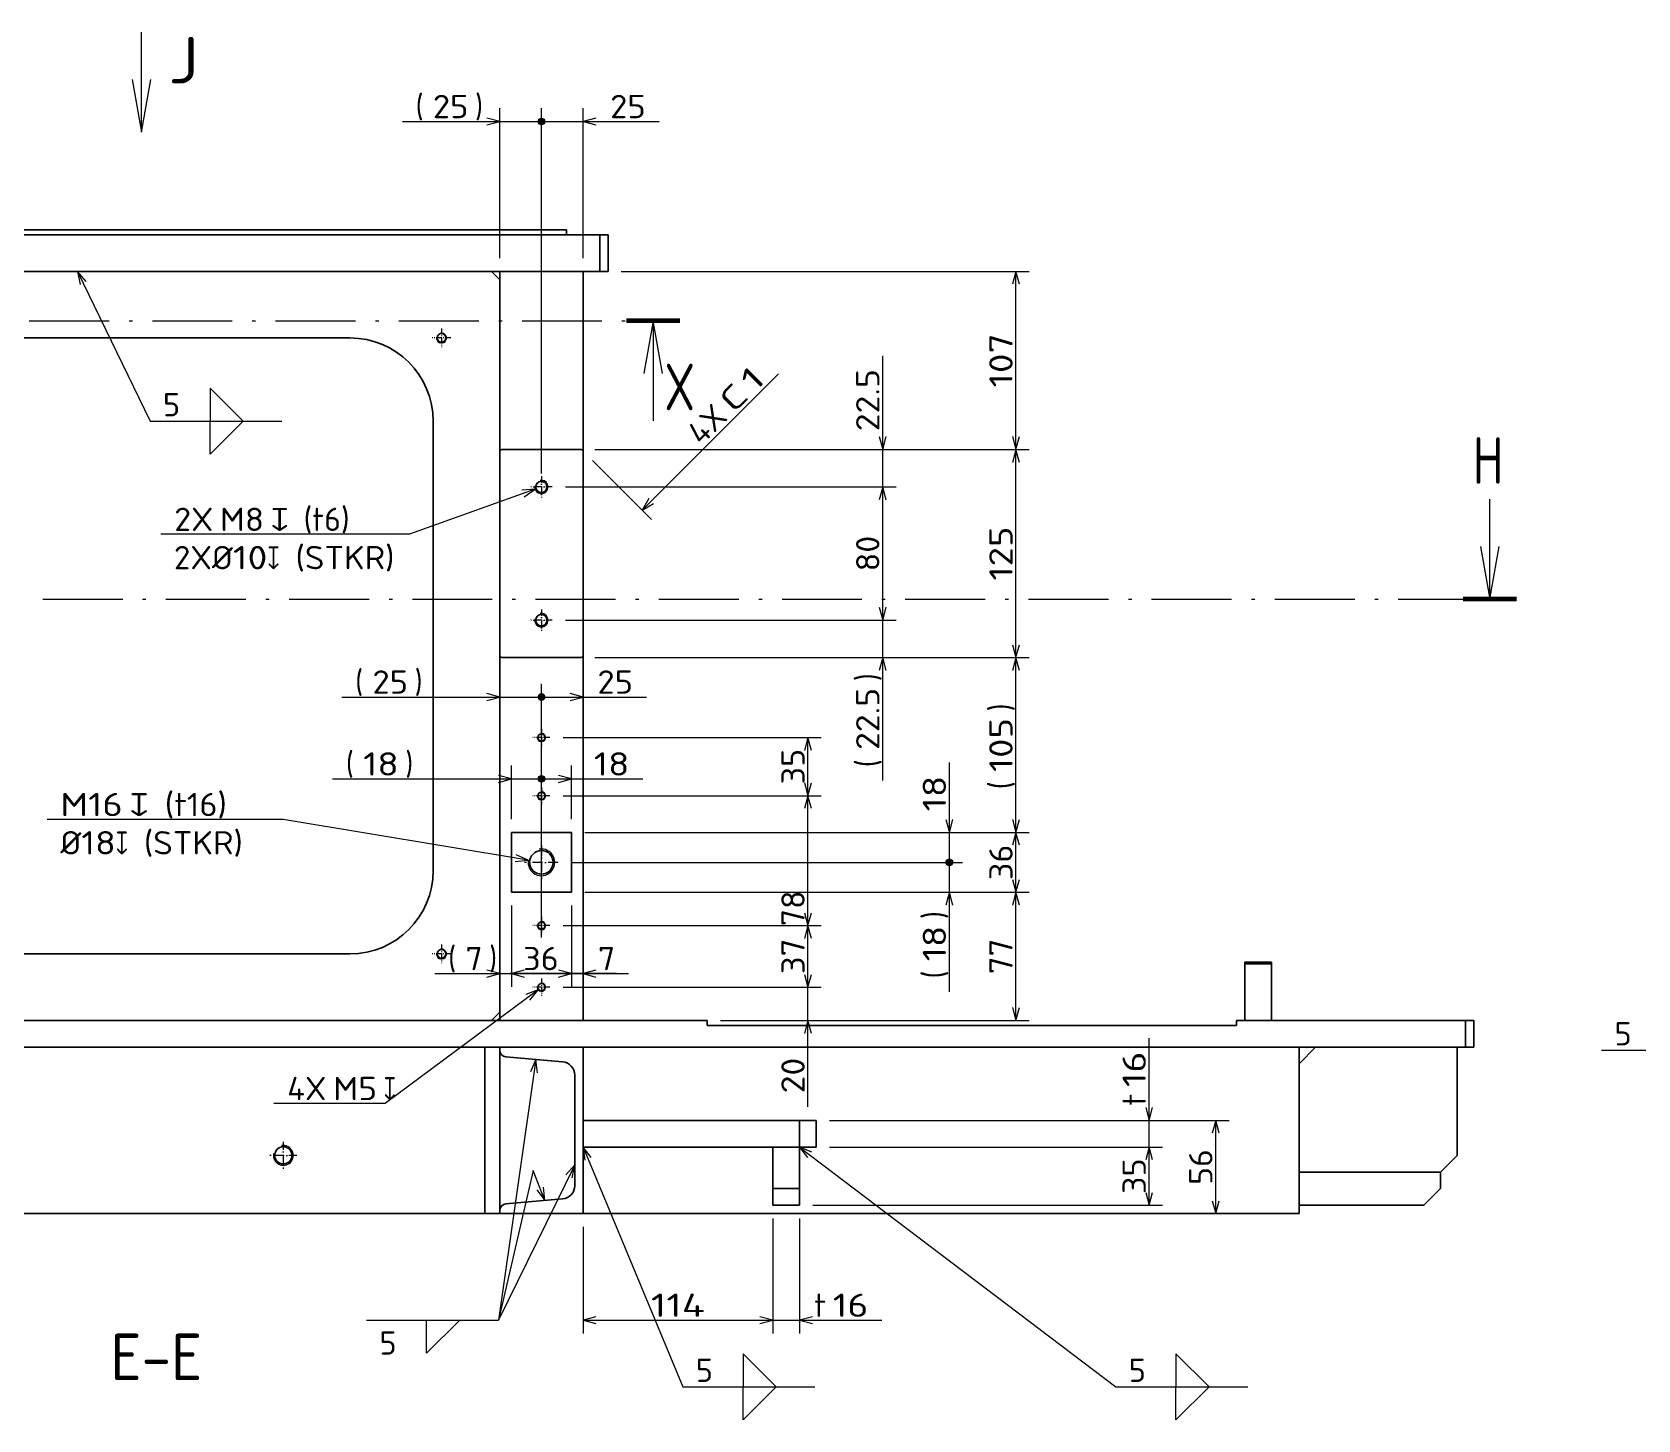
# Model space of a CAD drawing. Extents: x 0 to 1248, y -10 to 833.
# Drawn here: x 272.9 to 514, y 316.6 to 525 of the extents above; entities that cross this region are included whole.
import ezdxf
from ezdxf.enums import TextEntityAlignment as Align

# ---------------------------------------------------------------- set-up
doc = ezdxf.new("R2010")
doc.units = 0
doc.linetypes.add('DASHDOT', pattern=[18.5, 12, -3, 0.5, -3])
doc.layers.get('0').update_dxf_attribs({"lineweight": 13})
doc.styles.add('GDT', font='gdt.shx')
doc.styles.get("Standard").update_dxf_attribs({"font": 'isocp.shx'})
doc.dimstyles.get("Standard").update_dxf_attribs({"dimtxt": 2.5, "dimasz": 2.5, "dimexe": 1.25, "dimexo": 0.625, "dimtad": 1, "dimcen": 2.5, "dimadec": 0, "dimazin": 0, "dimtfac": 1, "dimtmove": 0, "dimatfit": 0, "dimfxl": 1, "dimarcsym": 0})

# ---------------------------------------------------------------- blocks, each defined once
blk = doc.blocks.new('*D187')
at = {"color": 214, "lineweight": 13}
for p, q in [((310.584335, 406.777956), (275.134238, 406.777956)), ((347.383171, 400.667555), (310.584335, 406.777956))]:
    blk.add_line(p, q, dxfattribs=at)
blk.add_lwpolyline([(345.39262, 400.47336), (347.383171, 400.667555), (345.562206, 401.49465)], dxfattribs=at)
for s, width, p, p2 in [('M16', 0.921946, (277.134238, 407.277956), (286.50736, 407.277956)), ('↧ (t16)', 0.763051, (287.50736, 407.277956), (302.132504, 407.277956))]:
    blk.add_text(s, height=3.5, dxfattribs=dict(at, width=width)).set_placement(p, p2, align=Align.FIT)
blk = doc.blocks.new('*D189')
at = {"color": 214, "lineweight": 13}
for p, q in [((348.415066, 456.376787), (329.559929, 449.601679)), ((329.559929, 449.601679), (292.224179, 449.601679))]:
    blk.add_line(p, q, dxfattribs=at)
blk.add_lwpolyline([(346.77206, 455.236376), (348.415066, 456.376787), (346.421978, 456.210665)], dxfattribs=at)
for s, width, p, p2 in [('2X', 0.953546, (294.224179, 450.101679), (300.104382, 450.101679)), ('M8', 0.967101, (301.104381, 450.101679), (307.712906, 450.101679)), ('↧ (t6)', 0.749087, (308.712906, 450.101679), (320.573456, 450.101679))]:
    blk.add_text(s, height=3.5, dxfattribs=dict(at, width=width)).set_placement(p, p2, align=Align.FIT)
blk = doc.blocks.new('*D192')
at = {"color": 214, "lineweight": 13}
for p, q in [((348.854702, 381.216891), (325.891495, 364.133545)), ((325.891495, 364.133545), (309.193552, 364.133545))]:
    blk.add_line(p, q, dxfattribs=at)
blk.add_lwpolyline([(347.613697, 379.648482), (348.854702, 381.216891), (346.995754, 380.479109)], dxfattribs=at)
for s, width, p, p2 in [('4X', 0.953546, (311.193552, 364.633545), (317.073755, 364.633545)), ('M5', 0.967101, (318.073755, 364.633545), (324.682281, 364.633545))]:
    blk.add_text(s, height=3.5, dxfattribs=dict(at, width=width)).set_placement(p, p2, align=Align.FIT)
at = {"color": 214, "lineweight": 13, "style": 'GDT', "width": 0.526012}
blk.add_text('x', height=3.5, dxfattribs=at).set_placement((325.682281, 364.633545), (327.523323, 364.633545), align=Align.FIT)
blk = doc.blocks.new('*D194')
at = {"color": 7, "lineweight": 13}
for p, q in [((392.606155, 357.589945), (442.606155, 357.589945)), ((440.606155, 348.839945), (440.606155, 357.589945)), ((390.106155, 348.839945), (442.606155, 348.839945))]:
    blk.add_line(p, q, dxfattribs=at)
for points in [[(441.123795, 355.658094), (440.606155, 357.589945), (440.088516, 355.658094)], [(440.088516, 350.771796), (440.606155, 348.839945), (441.123795, 350.771796)]]:
    blk.add_lwpolyline(points, dxfattribs=at)
at = {"color": 7, "lineweight": 13, "width": 0.868247}
blk.add_text('35', height=3.5, rotation=90, dxfattribs=at).set_placement((440.106155, 350.53785), (440.106155, 355.89204), align=Align.FIT)
blk = doc.blocks.new('*D195')
at = {"color": 7, "lineweight": 13}
for p, q in [((440.606155, 352.589945), (440.606155, 373.944136)), ((392.606155, 361.589945), (442.606155, 361.589945)), ((392.606155, 357.589945), (442.606155, 357.589945))]:
    blk.add_line(p, q, dxfattribs=at)
for points in [[(440.088516, 363.521797), (440.606155, 361.589945), (441.123795, 363.521797)], [(441.123795, 355.658094), (440.606155, 357.589945), (440.088516, 355.658094)]]:
    blk.add_lwpolyline(points, dxfattribs=at)
for s, width, p, p2 in [('16', 0.868247, (440.106155, 366.589945), (440.106155, 371.944136)), ('t', 1.092485, (440.106155, 363.769137), (440.106155, 365.589945))]:
    blk.add_text(s, height=3.5, rotation=90, dxfattribs=dict(at, width=width)).set_placement(p, p2, align=Align.FIT)
blk = doc.blocks.new('*D196')
at = {"color": 7, "lineweight": 13}
for p, q in [((392.606155, 361.589945), (452.606155, 361.589945)), ((450.606155, 347.589945), (450.606155, 361.589945))]:
    blk.add_line(p, q, dxfattribs=at)
for points in [[(451.123795, 359.658093), (450.606155, 361.589945), (450.088516, 359.658093)], [(450.088516, 349.521797), (450.606155, 347.589945), (451.123795, 349.521797)]]:
    blk.add_lwpolyline(points, dxfattribs=at)
at = {"color": 7, "lineweight": 13, "width": 0.868247}
blk.add_text('56', height=3.5, rotation=90, dxfattribs=at).set_placement((450.106155, 351.91285), (450.106155, 357.26704), align=Align.FIT)
blk = doc.blocks.new('*D197')
at = {"color": 7, "lineweight": 13}
for p, q in [((355.606155, 345.589945), (355.606155, 329.589945)), ((384.106155, 346.839945), (384.106155, 329.589945)), ((355.606155, 331.589945), (384.106155, 331.589945))]:
    blk.add_line(p, q, dxfattribs=at)
for points in [[(357.53801, 332.107583), (355.606155, 331.589945), (357.53801, 331.072307)], [(382.174301, 331.072307), (384.106155, 331.589945), (382.174301, 332.107583)]]:
    blk.add_lwpolyline(points, dxfattribs=at)
at = {"color": 7, "lineweight": 13, "width": 0.839875}
blk.add_text('114', height=3.5, dxfattribs=at).set_placement((365.796761, 332.089945), (373.91555, 332.089945), align=Align.FIT)
blk = doc.blocks.new('*D198')
at = {"color": 7, "lineweight": 13}
for p, q in [((384.106155, 346.839945), (384.106155, 329.589945)), ((388.106155, 346.839945), (388.106155, 329.589945)), ((379.106155, 331.589945), (400.460342, 331.589945))]:
    blk.add_line(p, q, dxfattribs=at)
for points in [[(382.174301, 331.072307), (384.106155, 331.589945), (382.174301, 332.107583)], [(390.03801, 332.107583), (388.106155, 331.589945), (390.03801, 331.072307)]]:
    blk.add_lwpolyline(points, dxfattribs=at)
for s, width, p, p2 in [('t', 1.09249, (390.285339, 332.089945), (392.106155, 332.089945)), ('16', 0.868247, (393.106155, 332.089945), (398.460342, 332.089945))]:
    blk.add_text(s, height=3.5, dxfattribs=dict(at, width=width)).set_placement(p, p2, align=Align.FIT)
blk = doc.blocks.new('*D204')
at = {"color": 7, "lineweight": 13}
for p, q in [((355.856155, 395.839945), (422.606155, 395.839945)), ((420.606155, 376.589945), (420.606155, 395.839945)), ((376.231155, 376.589945), (422.606155, 376.589945))]:
    blk.add_line(p, q, dxfattribs=at)
for points in [[(421.123795, 393.908095), (420.606155, 395.839945), (420.088516, 393.908095)], [(420.088516, 378.521796), (420.606155, 376.589945), (421.123795, 378.521796)]]:
    blk.add_lwpolyline(points, dxfattribs=at)
at = {"color": 7, "lineweight": 13, "width": 0.868247}
blk.add_text('77', height=3.5, rotation=90, dxfattribs=at).set_placement((420.106155, 383.537852), (420.106155, 388.892039), align=Align.FIT)
blk = doc.blocks.new('*D205')
at = {"color": 7, "lineweight": 13}
for p, q in [((355.856155, 404.839945), (422.606155, 404.839945)), ((420.606155, 395.839945), (420.606155, 404.839945)), ((355.856155, 395.839945), (422.606155, 395.839945))]:
    blk.add_line(p, q, dxfattribs=at)
for points in [[(421.123795, 402.908095), (420.606155, 404.839945), (420.088516, 402.908095)], [(420.088516, 397.771796), (420.606155, 395.839945), (421.123795, 397.771796)]]:
    blk.add_lwpolyline(points, dxfattribs=at)
at = {"color": 7, "lineweight": 13, "width": 0.868247}
blk.add_text('36', height=3.5, rotation=90, dxfattribs=at).set_placement((420.106155, 397.662852), (420.106155, 403.017039), align=Align.FIT)
blk = doc.blocks.new('*D206')
at = {"color": 7, "lineweight": 13}
for p, q in [((357.356155, 431.089945), (422.606155, 431.089945)), ((420.606155, 404.839945), (420.606155, 431.089945)), ((355.856155, 404.839945), (422.606155, 404.839945))]:
    blk.add_line(p, q, dxfattribs=at)
for points in [[(421.123795, 429.158091), (420.606155, 431.089945), (420.088516, 429.158091)], [(420.088516, 406.771799), (420.606155, 404.839945), (421.123795, 406.771799)]]:
    blk.add_lwpolyline(points, dxfattribs=at)
for s, p in [(')', (420.106155, 423.02434)), ('(', (420.106155, 411.327517))]:
    blk.add_text(s, height=3.5, rotation=90.000003, dxfattribs=at).set_placement(p)
at = {"color": 7, "lineweight": 13, "width": 0.854609}
blk.add_text('105', height=3.5, rotation=90, dxfattribs=at).set_placement((420.106155, 413.90555), (420.106155, 422.02434), align=Align.FIT)
blk = doc.blocks.new('*D207')
at = {"color": 7, "lineweight": 13}
for p, q in [((357.356155, 462.339945), (422.606155, 462.339945)), ((420.606155, 431.089945), (420.606155, 462.339945)), ((357.356155, 431.089945), (422.606155, 431.089945))]:
    blk.add_line(p, q, dxfattribs=at)
for points in [[(421.123795, 460.408091), (420.606155, 462.339945), (420.088516, 460.408091)], [(420.088516, 433.021799), (420.606155, 431.089945), (421.123795, 433.021799)]]:
    blk.add_lwpolyline(points, dxfattribs=at)
at = {"color": 7, "lineweight": 13, "width": 0.854609}
blk.add_text('125', height=3.5, rotation=90, dxfattribs=at).set_placement((420.106155, 442.65555), (420.106155, 450.77434), align=Align.FIT)
blk = doc.blocks.new('*D208')
at = {"color": 7, "lineweight": 13}
for p, q in [((361.356155, 489.089945), (422.606155, 489.089945)), ((420.606155, 462.339945), (420.606155, 489.089945)), ((357.356155, 462.339945), (422.606155, 462.339945))]:
    blk.add_line(p, q, dxfattribs=at)
for points in [[(421.123795, 487.158091), (420.606155, 489.089945), (420.088516, 487.158091)], [(420.088516, 464.271799), (420.606155, 462.339945), (421.123795, 464.271799)]]:
    blk.add_lwpolyline(points, dxfattribs=at)
at = {"color": 7, "lineweight": 13, "width": 0.854608}
blk.add_text('107', height=3.5, rotation=90, dxfattribs=at).set_placement((420.106155, 471.655558), (420.106155, 479.774332), align=Align.FIT)
blk = doc.blocks.new('*D217')
at = {"color": 7, "lineweight": 13}
for p, q in [((344.856155, 393.839945), (344.856155, 381.640867)), ((333.366741, 383.640867), (349.856155, 383.640867))]:
    blk.add_line(p, q, dxfattribs=at)
for points in [[(341.174305, 383.123232), (343.106155, 383.640867), (341.174305, 384.158507)], [(346.788006, 384.158507), (344.856155, 383.640867), (346.788006, 383.123232)]]:
    blk.add_lwpolyline(points, dxfattribs=at)
for s, p in [('(', (335.366741, 384.140867)), (')', (341.534374, 384.140867))]:
    blk.add_text(s, height=3.5, dxfattribs=at).set_placement(p)
at = {"color": 7, "lineweight": 13, "width": 0.913974}
blk.add_text('7', height=3.5, dxfattribs=at).set_placement((337.944778, 384.140867), (340.53437, 384.140867), align=Align.FIT)
blk = doc.blocks.new('*D218')
at = {"color": 7, "lineweight": 13}
for p, q in [((344.856155, 393.839945), (344.856155, 381.640867)), ((353.856155, 393.839945), (353.856155, 381.640867)), ((360.606155, 383.640867), (344.61467, 383.640867)), ((344.856155, 383.640867), (360.606155, 383.640867))]:
    blk.add_line(p, q, dxfattribs=at)
for points in [[(346.788006, 384.158507), (344.856155, 383.640867), (346.788006, 383.123232)], [(351.924305, 383.123232), (353.856155, 383.640867), (351.924305, 384.158507)]]:
    blk.add_lwpolyline(points, dxfattribs=at)
at = {"color": 7, "lineweight": 13, "width": 0.868248}
blk.add_text('36', height=3.5, dxfattribs=at).set_placement((346.61467, 384.140867), (351.968864, 384.140867), align=Align.FIT)
blk = doc.blocks.new('*D219')
at = {"color": 7, "lineweight": 13}
for p, q in [((353.856155, 393.839945), (353.856155, 381.640867)), ((348.856155, 383.640867), (362.437538, 383.640867))]:
    blk.add_line(p, q, dxfattribs=at)
for points in [[(351.924305, 383.123232), (353.856155, 383.640867), (351.924305, 384.158507)], [(357.53801, 384.158507), (355.606155, 383.640867), (357.53801, 383.123232)]]:
    blk.add_lwpolyline(points, dxfattribs=at)
at = {"color": 7, "lineweight": 13, "width": 0.913976}
blk.add_text('7', height=3.5, dxfattribs=at).set_placement((357.847946, 384.140867), (360.437546, 384.140867), align=Align.FIT)
blk = doc.blocks.new('*D222')
at = {"color": 7, "lineweight": 13}
for p, q in [((344.856155, 406.839945), (344.856155, 414.871126)), ((349.356155, 404.864947), (349.356155, 414.871126)), ((318.006065, 412.871126), (348.856155, 412.871126))]:
    blk.add_line(p, q, dxfattribs=at)
blk.add_lwpolyline([(342.924305, 412.353487), (344.856155, 412.871126), (342.924305, 413.388766)], dxfattribs=at)
at = {"color": 7, "lineweight": 13, "const_width": 0.5}
for points in [[(349.606155, 412.871126, 1), (349.106155, 412.871126)], [(349.106155, 412.871126, 1), (349.606155, 412.871126)]]:
    blk.add_lwpolyline(points, format="xyb", dxfattribs=at)
at = {"color": 7, "lineweight": 13}
blk.add_circle((349.356155, 412.871126), 0.5, dxfattribs=at)
for s, p in [('(', (320.006067, 413.371126)), (')', (328.938293, 413.371126))]:
    blk.add_text(s, height=3.5, dxfattribs=at).set_placement(p)
at = {"color": 7, "lineweight": 13, "width": 0.868247}
blk.add_text('18', height=3.5, dxfattribs=at).set_placement((322.584101, 413.371126), (327.938293, 413.371126), align=Align.FIT)
blk = doc.blocks.new('*D223')
at = {"color": 7, "lineweight": 13}
for p, q in [((349.356155, 404.864947), (349.356155, 414.871126)), ((353.856155, 406.839945), (353.856155, 414.871126)), ((349.856155, 412.871126), (364.579247, 412.871126))]:
    blk.add_line(p, q, dxfattribs=at)
at = {"color": 7, "lineweight": 13, "const_width": 0.5}
for points in [[(349.606155, 412.871126, 1), (349.106155, 412.871126)], [(349.106155, 412.871126, 1), (349.606155, 412.871126)]]:
    blk.add_lwpolyline(points, format="xyb", dxfattribs=at)
at = {"color": 7, "lineweight": 13}
blk.add_lwpolyline([(351.924305, 412.353487), (353.856155, 412.871126), (351.924305, 413.388766)], dxfattribs=at)
blk.add_circle((349.356155, 412.871126), 0.5, dxfattribs=at)
at = {"color": 7, "lineweight": 13, "width": 0.868247}
blk.add_text('18', height=3.5, dxfattribs=at).set_placement((357.225052, 413.371126), (362.579239, 413.371126), align=Align.FIT)
blk = doc.blocks.new('*D226')
at = {"color": 7, "lineweight": 13}
for p, q in [((410.606155, 400.839945), (410.606155, 415.3519)), ((355.856155, 404.839945), (412.606155, 404.839945)), ((353.881157, 400.339945), (412.606155, 400.339945)), ((410.606155, 395.339945), (410.606155, 399.839945))]:
    blk.add_line(p, q, dxfattribs=at)
blk.add_lwpolyline([(410.088516, 406.771799), (410.606155, 404.839945), (411.123795, 406.771799)], dxfattribs=at)
at = {"color": 7, "lineweight": 13, "const_width": 0.5}
for points in [[(410.856155, 400.339945, 1), (410.356155, 400.339945)], [(410.356155, 400.339945, 1), (410.856155, 400.339945)]]:
    blk.add_lwpolyline(points, format="xyb", dxfattribs=at)
at = {"color": 7, "lineweight": 13}
blk.add_circle((410.606155, 400.339945), 0.5, dxfattribs=at)
at = {"color": 7, "lineweight": 13, "width": 0.868247}
blk.add_text('18', height=3.5, rotation=90, dxfattribs=at).set_placement((410.106155, 407.997706), (410.106155, 413.351893), align=Align.FIT)
blk = doc.blocks.new('*D227')
at = {"color": 7, "lineweight": 13}
for p, q in [((410.606155, 400.839945), (410.606155, 405.339945)), ((353.881157, 400.339945), (412.606155, 400.339945)), ((410.606155, 380.907721), (410.606155, 399.839945)), ((355.856155, 395.839945), (412.606155, 395.839945))]:
    blk.add_line(p, q, dxfattribs=at)
at = {"color": 7, "lineweight": 13, "const_width": 0.5}
for points in [[(410.856155, 400.339945, 1), (410.356155, 400.339945)], [(410.356155, 400.339945, 1), (410.856155, 400.339945)]]:
    blk.add_lwpolyline(points, format="xyb", dxfattribs=at)
at = {"color": 7, "lineweight": 13}
blk.add_lwpolyline([(411.123795, 393.908095), (410.606155, 395.839945), (410.088516, 393.908095)], dxfattribs=at)
blk.add_circle((410.606155, 400.339945), 0.5, dxfattribs=at)
for s, p in [(')', (410.106155, 391.839945)), ('(', (410.106155, 382.907721))]:
    blk.add_text(s, height=3.5, rotation=90.000003, dxfattribs=at).set_placement(p)
at = {"color": 7, "lineweight": 13, "width": 0.868247}
blk.add_text('18', height=3.5, rotation=90, dxfattribs=at).set_placement((410.106155, 385.485758), (410.106155, 390.839945), align=Align.FIT)
blk = doc.blocks.new('*D231')
at = {"color": 7, "lineweight": 13}
for p, q in [((400.606155, 451.714945), (400.606155, 476.42161)), ((357.356155, 462.339945), (402.606155, 462.339945)), ((352.956154, 456.714945), (402.606155, 456.714945))]:
    blk.add_line(p, q, dxfattribs=at)
for points in [[(400.088516, 464.271799), (400.606155, 462.339945), (401.123795, 464.271799)], [(401.123795, 454.783091), (400.606155, 456.714945), (400.088516, 454.783091)]]:
    blk.add_lwpolyline(points, dxfattribs=at)
at = {"color": 7, "lineweight": 13, "width": 0.836938}
blk.add_text('22.5', height=3.5, rotation=90, dxfattribs=at).set_placement((400.106155, 465.075793), (400.106155, 474.421595), align=Align.FIT)
blk = doc.blocks.new('*D232')
at = {"color": 7, "lineweight": 13}
for p, q in [((352.956154, 456.714945), (402.606155, 456.714945)), ((400.606155, 436.714945), (400.606155, 456.714945)), ((352.956154, 436.714945), (402.606155, 436.714945))]:
    blk.add_line(p, q, dxfattribs=at)
for points in [[(401.123795, 454.783091), (400.606155, 456.714945), (400.088516, 454.783091)], [(400.088516, 438.646799), (400.606155, 436.714945), (401.123795, 438.646799)]]:
    blk.add_lwpolyline(points, dxfattribs=at)
at = {"color": 7, "lineweight": 13, "width": 0.868247}
blk.add_text('80', height=3.5, rotation=90, dxfattribs=at).set_placement((400.106155, 444.037852), (400.106155, 449.392039), align=Align.FIT)
blk = doc.blocks.new('*D233')
at = {"color": 7, "lineweight": 13}
for p, q in [((400.606155, 412.633723), (400.606155, 441.714945)), ((352.956154, 436.714945), (402.606155, 436.714945)), ((357.356155, 431.089945), (402.606155, 431.089945))]:
    blk.add_line(p, q, dxfattribs=at)
for points in [[(400.088516, 438.646799), (400.606155, 436.714945), (401.123795, 438.646799)], [(401.123795, 429.158091), (400.606155, 431.089945), (400.088516, 429.158091)]]:
    blk.add_lwpolyline(points, dxfattribs=at)
for s, p in [(')', (400.106155, 427.557566)), ('(', (400.106155, 414.633723))]:
    blk.add_text(s, height=3.5, rotation=90.000003, dxfattribs=at).set_placement(p)
at = {"color": 7, "lineweight": 13, "width": 0.836938}
blk.add_text('22.5', height=3.5, rotation=90, dxfattribs=at).set_placement((400.106155, 417.211756), (400.106155, 426.557566), align=Align.FIT)
blk = doc.blocks.new('*D236')
at = {"color": 7, "lineweight": 13}
for p, q in [((343.106155, 491.089945), (343.106155, 513.589945)), ((349.356155, 458.714945), (349.356155, 513.589945)), ((328.477089, 511.589945), (348.856155, 511.589945))]:
    blk.add_line(p, q, dxfattribs=at)
blk.add_lwpolyline([(341.174305, 511.072306), (343.106155, 511.589945), (341.174305, 512.107584)], dxfattribs=at)
at = {"color": 7, "lineweight": 13, "const_width": 0.5}
for points in [[(349.606155, 511.589945, 1), (349.106155, 511.589945)], [(349.106155, 511.589945, 1), (349.606155, 511.589945)]]:
    blk.add_lwpolyline(points, format="xyb", dxfattribs=at)
at = {"color": 7, "lineweight": 13}
blk.add_circle((349.356155, 511.589945), 0.5, dxfattribs=at)
for s, p in [(')', (339.409317, 512.089945)), ('(', (330.477089, 512.089945))]:
    blk.add_text(s, height=3.5, dxfattribs=at).set_placement(p)
at = {"color": 7, "lineweight": 13, "width": 0.868248}
blk.add_text('25', height=3.5, dxfattribs=at).set_placement((333.055122, 512.089945), (338.409317, 512.089945), align=Align.FIT)
blk = doc.blocks.new('*D237')
at = {"color": 7, "lineweight": 13}
for p, q in [((349.356155, 458.714945), (349.356155, 513.589945)), ((355.606155, 491.089945), (355.606155, 513.589945)), ((349.856155, 511.589945), (367.021957, 511.589945))]:
    blk.add_line(p, q, dxfattribs=at)
at = {"color": 7, "lineweight": 13, "const_width": 0.5}
for points in [[(349.606155, 511.589945, 1), (349.106155, 511.589945)], [(349.106155, 511.589945, 1), (349.606155, 511.589945)]]:
    blk.add_lwpolyline(points, format="xyb", dxfattribs=at)
at = {"color": 7, "lineweight": 13}
blk.add_lwpolyline([(357.53801, 512.107584), (355.606155, 511.589945), (357.53801, 511.072306)], dxfattribs=at)
blk.add_circle((349.356155, 511.589945), 0.5, dxfattribs=at)
at = {"color": 7, "lineweight": 13, "width": 0.868247}
blk.add_text('25', height=3.5, dxfattribs=at).set_placement((359.66777, 512.089945), (365.021957, 512.089945), align=Align.FIT)
blk = doc.blocks.new('*D238')
at = {"color": 7, "lineweight": 13}
for p, q in [((389.382019, 363.651795), (389.382019, 386.589945)), ((352.643654, 381.589945), (391.382019, 381.589945)), ((376.231155, 376.589945), (391.382019, 376.589945))]:
    blk.add_line(p, q, dxfattribs=at)
for points in [[(388.86438, 383.521796), (389.382019, 381.589945), (389.899658, 383.521796)], [(389.899658, 374.658095), (389.382019, 376.589945), (388.86438, 374.658095)]]:
    blk.add_lwpolyline(points, dxfattribs=at)
at = {"color": 7, "lineweight": 13, "width": 0.868247}
blk.add_text('20', height=3.5, rotation=90, dxfattribs=at).set_placement((388.882019, 365.651795), (388.882019, 371.005985), align=Align.FIT)
blk = doc.blocks.new('*D239')
at = {"color": 7, "lineweight": 13}
for p, q in [((352.643654, 390.839945), (391.382019, 390.839945)), ((389.382019, 381.589945), (389.382019, 390.839945)), ((352.643654, 381.589945), (391.382019, 381.589945))]:
    blk.add_line(p, q, dxfattribs=at)
for points in [[(389.899658, 388.908095), (389.382019, 390.839945), (388.86438, 388.908095)], [(388.86438, 383.521796), (389.382019, 381.589945), (389.899658, 383.521796)]]:
    blk.add_lwpolyline(points, dxfattribs=at)
at = {"color": 7, "lineweight": 13, "width": 0.868247}
blk.add_text('37', height=3.5, rotation=90, dxfattribs=at).set_placement((388.882019, 383.537852), (388.882019, 388.892039), align=Align.FIT)
blk = doc.blocks.new('*D240')
at = {"color": 7, "lineweight": 13}
for p, q in [((352.643654, 410.339945), (391.382019, 410.339945)), ((389.382019, 388.764315), (389.382019, 410.339945)), ((352.643654, 390.839945), (391.382019, 390.839945))]:
    blk.add_line(p, q, dxfattribs=at)
for points in [[(389.899658, 408.408091), (389.382019, 410.339945), (388.86438, 408.408091)], [(388.86438, 392.771796), (389.382019, 390.839945), (389.899658, 392.771796)]]:
    blk.add_lwpolyline(points, dxfattribs=at)
at = {"color": 7, "lineweight": 13, "width": 0.868247}
blk.add_text('78', height=3.5, rotation=90, dxfattribs=at).set_placement((388.882019, 390.764315), (388.882019, 396.118502), align=Align.FIT)
blk = doc.blocks.new('*D241')
at = {"color": 7, "lineweight": 13}
for p, q in [((352.643654, 419.089945), (391.382019, 419.089945)), ((389.382019, 410.339945), (389.382019, 419.089945)), ((352.643654, 410.339945), (391.382019, 410.339945))]:
    blk.add_line(p, q, dxfattribs=at)
for points in [[(389.899658, 417.158091), (389.382019, 419.089945), (388.86438, 417.158091)], [(388.86438, 412.271799), (389.382019, 410.339945), (389.899658, 412.271799)]]:
    blk.add_lwpolyline(points, dxfattribs=at)
at = {"color": 7, "lineweight": 13, "width": 0.868247}
blk.add_text('35', height=3.5, rotation=90, dxfattribs=at).set_placement((388.882019, 412.037852), (388.882019, 417.392039), align=Align.FIT)
blk = doc.blocks.new('*D242')
at = {"color": 7, "lineweight": 13}
for p, q in [((349.356155, 389.076815), (349.356155, 427.170016)), ((349.856155, 425.170016), (365.115883, 425.170016))]:
    blk.add_line(p, q, dxfattribs=at)
at = {"color": 7, "lineweight": 13, "const_width": 0.5}
for points in [[(349.606155, 425.170016, 1), (349.106155, 425.170016)], [(349.106155, 425.170016, 1), (349.606155, 425.170016)]]:
    blk.add_lwpolyline(points, format="xyb", dxfattribs=at)
at = {"color": 7, "lineweight": 13}
blk.add_lwpolyline([(353.674305, 424.652376), (355.606155, 425.170016), (353.674305, 425.687655)], dxfattribs=at)
blk.add_circle((349.356155, 425.170016), 0.5, dxfattribs=at)
at = {"color": 7, "lineweight": 13, "width": 0.868247}
blk.add_text('25', height=3.5, dxfattribs=at).set_placement((357.761688, 425.670016), (363.115875, 425.670016), align=Align.FIT)
blk = doc.blocks.new('*D243')
at = {"color": 7, "lineweight": 13}
for p, q in [((349.356155, 389.076815), (349.356155, 427.170016)), ((319.405115, 425.170016), (348.856155, 425.170016))]:
    blk.add_line(p, q, dxfattribs=at)
blk.add_lwpolyline([(341.174305, 424.652376), (343.106155, 425.170016), (341.174305, 425.687655)], dxfattribs=at)
at = {"color": 7, "lineweight": 13, "const_width": 0.5}
for points in [[(349.606155, 425.170016, 1), (349.106155, 425.170016)], [(349.106155, 425.170016, 1), (349.606155, 425.170016)]]:
    blk.add_lwpolyline(points, format="xyb", dxfattribs=at)
at = {"color": 7, "lineweight": 13}
blk.add_circle((349.356155, 425.170016), 0.5, dxfattribs=at)
for s, p in [('(', (321.405117, 425.670016)), (')', (330.337341, 425.670016))]:
    blk.add_text(s, height=3.5, dxfattribs=at).set_placement(p)
at = {"color": 7, "lineweight": 13, "width": 0.868248}
blk.add_text('25', height=3.5, dxfattribs=at).set_placement((323.983147, 425.670016), (329.337341, 425.670016), align=Align.FIT)

msp = doc.modelspace()

# ---------------------------------------------------------------- linework, layer by layer
at = {"color": 7, "lineweight": 13}
for p, q in [((289.3222, 510.016), (289.3222, 525.016)), ((289.3217, 510.016), (289.3227, 510.016)), ((279.7198, 489.0899), (290.6062, 466.5899)), ((366.1273, 481.6409), (366.1273, 466.6409)), ((364.4728, 453.2233), (384.9553, 473.7057)), ((290.6062, 466.5899), (310.3994, 466.5899)), ((357.0204, 460.6757), (365.8871, 451.809)), ((491.768, 439.8775), (491.768, 454.8775)), ((508.5477, 372.1285), (528.3409, 372.1285)), ((348.5114, 370.7342), (342.8994, 331.5899)), ((371.6062, 361.5899), (367.1062, 361.5899)), ((367.7026, 361.5899), (367.1062, 361.5899)), ((371.6062, 361.5899), (369.7608, 361.5899)), ((355.6062, 357.5899), (370.6062, 321.5899)), ((388.1062, 357.5899), (435.6062, 321.5899)), ((354.3562, 354.9194), (342.8994, 331.5899)), ((323.1062, 331.5899), (342.8994, 331.5899)), ((370.6062, 321.5899), (390.3994, 321.5899)), ((435.6062, 321.5899), (455.3994, 321.5899))]:
    msp.add_line(p, q, dxfattribs=at)
at = {"color": 7, "lineweight": 25}
for p, q in [((223.1062, 494.5899), (358.1062, 494.5899)), ((228.1062, 495.3399), (353.1062, 495.3399)), ((353.1062, 495.3399), (353.1062, 494.5899)), ((358.1062, 489.0899), (358.1062, 494.5899)), ((359.3562, 494.5899), (358.1062, 494.5899)), ((359.3562, 489.0899), (359.3562, 494.5899)), ((358.1062, 489.0899), (223.1062, 489.0899)), ((341.8562, 489.0899), (343.1062, 487.8399)), ((343.1062, 462.0899), (343.1062, 489.0899)), ((355.6062, 462.0899), (355.6062, 489.0899)), ((359.3562, 489.0899), (358.1062, 489.0899)), ((260.6062, 479.0899), (320.6062, 479.0899)), ((333.1062, 399.0899), (333.1062, 466.5899)), ((343.1062, 462.0899), (343.3562, 462.3399)), ((343.1062, 431.3399), (343.1062, 462.0899)), ((343.3562, 462.3399), (355.3562, 462.3399)), ((355.3562, 462.3399), (355.6062, 462.0899)), ((355.6062, 462.0899), (355.6062, 431.3399)), ((343.1062, 376.5899), (343.1062, 431.3399)), ((343.1062, 431.3399), (343.3562, 431.0899)), ((355.3562, 431.0899), (343.3562, 431.0899)), ((355.6062, 431.3399), (355.3562, 431.0899)), ((355.6062, 376.5899), (355.6062, 431.3399)), ((353.8562, 404.8399), (344.8562, 404.8399)), ((344.8562, 404.8399), (344.8562, 395.8399)), ((353.8562, 395.8399), (353.8562, 404.8399)), ((344.8562, 395.8399), (353.8562, 395.8399)), ((320.6062, 386.5899), (260.6062, 386.5899)), ((454.9812, 385.3399), (454.9812, 385.0899)), ((458.9812, 385.3399), (454.9812, 385.3399)), ((458.9812, 385.0899), (454.9812, 385.0899)), ((454.9812, 376.5899), (454.9812, 385.0899)), ((458.9812, 385.0899), (458.9812, 385.3399)), ((458.9812, 376.5899), (458.9812, 385.0899)), ((374.2312, 376.5899), (206.9812, 376.5899)), ((341.8562, 376.5899), (239.3562, 376.5899)), ((343.1062, 377.8399), (341.8562, 376.5899)), ((343.1062, 376.5899), (344.7062, 376.5899)), ((354.0062, 376.5899), (344.7062, 376.5899)), ((354.0062, 376.5899), (355.6062, 376.5899)), ((374.2312, 376.5899), (374.2312, 375.8399)), ((453.7312, 376.5899), (453.7312, 375.8399)), ((463.1062, 376.5899), (453.7312, 376.5899)), ((458.9812, 376.5899), (454.9812, 376.5899)), ((488.1062, 376.5899), (463.1062, 376.5899)), ((488.1062, 376.5899), (488.1062, 372.5899)), ((489.3562, 376.5899), (488.1062, 376.5899)), ((489.3562, 376.5899), (489.3562, 372.5899)), ((374.2312, 375.8399), (453.7312, 375.8399)), ((488.1062, 372.5899), (93.1062, 372.5899)), ((463.1062, 372.5899), (118.1062, 372.5899)), ((340.8562, 372.5899), (340.8562, 347.5899)), ((340.8562, 372.5899), (343.1062, 372.5899)), ((343.1062, 372.1234), (343.1062, 372.5899)), ((355.6062, 372.5899), (343.1062, 372.5899)), ((343.1062, 347.5899), (343.1062, 372.5899)), ((355.6062, 372.5899), (355.6062, 347.5899)), ((463.1062, 347.5899), (463.1062, 372.5899)), ((463.1062, 370.0899), (463.1062, 372.5899)), ((463.1062, 347.5899), (463.1062, 372.5899)), ((463.1062, 370.0899), (465.6062, 372.5899)), ((486.8562, 356.3399), (486.8562, 372.5899)), ((489.3562, 372.5899), (488.1062, 372.5899)), ((344.019, 371.1272), (352.5305, 370.3825)), ((463.1062, 370.0899), (463.1062, 353.8399)), ((354.3562, 351.7897), (354.3562, 368.3902)), ((355.6062, 361.5899), (388.1062, 361.5899)), ((355.6062, 357.5899), (355.6062, 361.5899)), ((388.1062, 357.5899), (388.1062, 361.5899)), ((390.6062, 361.5899), (388.1062, 361.5899)), ((390.6062, 357.5899), (390.6062, 361.5899)), ((355.6062, 357.5899), (388.1062, 357.5899)), ((384.1062, 351.3399), (384.1062, 357.5899)), ((384.1062, 357.5899), (388.1062, 357.5899)), ((390.6062, 357.5899), (388.1062, 357.5899)), ((388.1062, 351.3399), (388.1062, 357.5899)), ((486.8562, 356.3399), (484.3562, 353.8399)), ((463.1062, 353.8399), (463.1062, 348.8399)), ((484.3562, 353.8399), (463.1062, 353.8399)), ((484.3562, 351.3399), (484.3562, 353.8399)), ((344.019, 349.0527), (352.5305, 349.7973)), ((384.1062, 351.3399), (388.1062, 351.3399)), ((384.1062, 351.3399), (384.1062, 348.8399)), ((388.1062, 351.3399), (388.1062, 348.8399)), ((484.3562, 351.3399), (481.8562, 348.8399)), ((340.8561, 347.5899), (240.3561, 347.5899)), ((343.1062, 347.5899), (340.8562, 347.5899)), ((343.1062, 347.5899), (343.1062, 348.0565)), ((355.6062, 347.5899), (343.1062, 347.5899)), ((463.1062, 347.5899), (355.6061, 347.5899)), ((384.1062, 348.8399), (388.1062, 348.8399)), ((463.1062, 347.5899), (463.1062, 348.8399)), ((463.1062, 348.8399), (481.8562, 348.8399)), ((463.1062, 348.8399), (463.1062, 347.5899)), ((463.1062, 348.8399), (463.1062, 347.5899)), ((463.1062, 348.8398), (463.1062, 347.5899))]:
    msp.add_line(p, q, dxfattribs=at)
at = {"color": 7, "linetype": 'DASHDOT', "lineweight": 13}
for p, q in [((216.9427, 481.6409), (362.1273, 481.6409)), ((89.4837, 439.8775), (487.768, 439.8775))]:
    msp.add_line(p, q, dxfattribs=at)
at = {"color": 7, "linetype": 'DASHDOT', "lineweight": 13, "ltscale": 0.07}
for p, q in [((334.3562, 480.4899), (334.3562, 477.69)), ((335.7562, 479.0899), (332.9562, 479.0899)), ((335.7562, 386.5899), (332.9562, 386.5899)), ((334.3562, 387.9899), (334.3562, 385.1899))]:
    msp.add_line(p, q, dxfattribs=at)
at = {"color": 7, "lineweight": 100}
for p, q in [((370.1273, 481.6409), (362.1273, 481.6409)), ((495.768, 439.8775), (487.768, 439.8775))]:
    msp.add_line(p, q, dxfattribs=at)
at = {"color": 7, "linetype": 'DASHDOT', "lineweight": 13, "ltscale": 0.08}
for p, q in [((349.3562, 458.3149), (349.3562, 455.1149)), ((350.9562, 456.7149), (347.7562, 456.7149)), ((350.9562, 436.7149), (347.7562, 436.7149)), ((349.3562, 438.3149), (349.3562, 435.1149))]:
    msp.add_line(p, q, dxfattribs=at)
at = {"color": 7, "linetype": 'DASHDOT', "lineweight": 13, "ltscale": 0.064375}
for p, q in [((349.3562, 420.3774), (349.3562, 417.8024)), ((350.6437, 419.0899), (348.0687, 419.0899)), ((350.6437, 410.3399), (348.0687, 410.3399)), ((349.3562, 411.6274), (349.3562, 409.0524)), ((350.6437, 390.8399), (348.0687, 390.8399)), ((349.3562, 392.1274), (349.3562, 389.5524)), ((350.6437, 381.5899), (348.0687, 381.5899)), ((349.3562, 382.8774), (349.3562, 380.3024))]:
    msp.add_line(p, q, dxfattribs=at)
at = {"color": 7, "linetype": 'DASHDOT', "lineweight": 13, "ltscale": 0.12625}
for p, q in [((349.3562, 402.8649), (349.3562, 397.8149)), ((351.8812, 400.3399), (346.8312, 400.3399))]:
    msp.add_line(p, q, dxfattribs=at)
at = {"color": 7, "linetype": 'DASHDOT', "lineweight": 13, "ltscale": 0.101875}
for p, q in [((310.6062, 358.3774), (310.6062, 354.3024)), ((312.6437, 356.3399), (308.5687, 356.3399))]:
    msp.add_line(p, q, dxfattribs=at)
at = {"color": 7, "lineweight": 13}
for points in [[(287.933, 517.8945), (289.3222, 510.016), (290.7114, 517.8945)], [(281.0272, 487.5764), (279.7198, 489.0899), (280.0953, 487.1255)], [(367.5164, 473.7625), (366.1273, 481.6409), (364.7381, 473.7625)], [(365.4728, 454.9553), (364.4728, 453.2233), (366.2049, 454.2233)], [(490.3788, 447.756), (491.768, 439.8775), (493.1572, 447.756)], [(348.7497, 368.7484), (348.5114, 370.7342), (347.7249, 368.8953)], [(356.827, 356.0058), (355.6062, 357.5899), (355.8714, 355.6076)], [(389.9585, 356.8356), (388.1062, 357.5899), (389.3331, 356.0105)], [(353.9692, 352.9572), (354.3562, 354.9194), (353.04, 353.4136)], [(349.8819, 349.5656), (348.1062, 354.0899), (342.8994, 331.5899)], [(348.6942, 351.1748), (349.8819, 349.5656), (349.6579, 351.553)]]:
    msp.add_lwpolyline(points, dxfattribs=at)
for points in [[(299.6266, 466.5899), (304.5987, 466.5899), (299.6266, 471.562)], [(299.6266, 466.5899), (304.5987, 466.5899), (299.6266, 461.6179)], [(332.1266, 331.5899), (337.0987, 331.5899), (332.1266, 326.6179)], [(379.6266, 321.5899), (384.5987, 321.5899), (379.6266, 326.562)], [(444.6266, 321.5899), (449.5987, 321.5899), (444.6266, 326.562)], [(379.6266, 321.5899), (384.5987, 321.5899), (379.6266, 316.6179)], [(444.6266, 321.5899), (449.5987, 321.5899), (444.6266, 316.6179)]]:
    msp.add_lwpolyline(points, close=True, dxfattribs=at)
at = {"color": 7, "lineweight": 25}
for centre, radius in [((334.3562, 479.0899), 0.65), ((349.3562, 456.7149), 0.85), ((349.3562, 436.7149), 0.85), ((349.3562, 419.0899), 0.5375), ((349.3562, 410.3399), 0.5375), ((349.3562, 400.3399), 1.775), ((349.3562, 390.8399), 0.5375), ((334.3562, 386.5899), 0.65), ((349.3562, 381.5899), 0.5375), ((310.6062, 356.3399), 1.2875)]:
    msp.add_circle(centre, radius, dxfattribs=at)
at = {"color": 7, "lineweight": 13}
for centre, radius in [((334.3562, 479.0899), 0.75), ((349.3562, 456.7149), 1), ((349.3562, 436.7149), 1), ((349.3562, 419.0899), 0.625), ((349.3562, 410.3399), 0.625), ((349.3562, 400.3399), 2), ((349.3562, 390.8399), 0.625), ((334.3562, 386.5899), 0.75), ((349.3562, 381.5899), 0.625), ((310.6062, 356.3399), 1.5)]:
    msp.add_arc(centre, radius, 169.999993, 100.000014, dxfattribs=at)
at = {"color": 7, "lineweight": 25}
for centre, radius, start, end in [((320.6062, 466.5899), 12.5, 0, 90), ((320.6062, 399.0899), 12.5, 270, 0), ((344.1062, 372.1234), 1, 180, 265), ((352.3562, 368.3902), 2, 0, 85), ((352.3562, 351.7897), 2, 275, 0), ((344.1062, 348.0565), 1, 95, 180)]:
    msp.add_arc(centre, radius, start, end, dxfattribs=at)

# ---------------------------------------------------------------- texts
at = {"color": 7, "lineweight": 13}
for s, height, width, p, p2 in [('J', 7, 1.148718, (293.3441, 517.3053), (297.9389, 517.3053)), ('X', 7, 0.81086, (367.8224, 468.2315), (372.4173, 468.2315)), ('5', 3.5, 0.913975, (292.5312, 467.3183), (295.1208, 467.3183)), ('H', 7, 0.765813, (489.2093, 457.1997), (493.8042, 457.1997)), ('2X', 3.5, 0.925168, (294.1841, 444.3541), (299.8893, 444.3541)), ('%%c', 3.5, 1.110901, (299.8893, 444.3541), (303.0369, 444.3541)), ('10', 3.5, 0.839869, (303.0369, 444.3541), (308.2161, 444.3541)), (' (STKR)', 3.5, 0.840829, (310.0571, 444.3541), (327.2941, 444.3541)), (' (STKR)', 3.5, 0.840829, (287.2937, 401.5304), (304.5307, 401.5304)), ('%%c', 3.5, 1.110901, (277.1259, 401.5304), (280.2735, 401.5304)), ('18', 3.5, 0.839869, (280.2735, 401.5304), (285.4527, 401.5304)), ('5', 3.5, 0.913974, (510.4727, 372.8568), (513.0623, 372.8568)), ('E-E', 7, 0.666998, (284.6403, 322.5734), (298.4249, 322.5734)), ('5', 3.5, 0.913975, (325.0312, 326.4108), (327.6207, 326.4108)), ('5', 3.5, 0.913974, (372.5312, 322.3183), (375.1207, 322.3183)), ('5', 3.5, 0.913976, (437.5312, 322.3183), (440.1208, 322.3183))]:
    msp.add_text(s, height=height, dxfattribs=dict(at, width=width)).set_placement(p, p2, align=Align.FIT)
for s, width, p, p2 in [('1', 1.412503, (381.3564, 470.8139), (383.1875, 472.6451)), ('C', 1.146437, (378.2174, 467.6749), (380.6493, 470.1069)), ('4X', 0.953546, (373.3523, 462.8099), (377.5103, 466.9678))]:
    msp.add_text(s, height=3.5, rotation=45, dxfattribs=dict(at, width=width)).set_placement(p, p2, align=Align.FIT)
at = {"color": 7, "lineweight": 13, "style": 'GDT', "width": 0.526012}
for p, p2 in [((308.2161, 444.3541), (310.0571, 444.3541)), ((285.4527, 401.5304), (287.2937, 401.5304))]:
    msp.add_text('x', height=3.5, dxfattribs=at).set_placement(p, p2, align=Align.FIT)

# ---------------------------------------------------------------- dimensions: what is measured, and where the dimension line sits
at = {"lineweight": 0}
for base, p1, p2, angle, text, picture, middle, dimtype in [((343.1062, 511.5899), (349.3562, 456.7149), (343.1062, 489.0899), 180, '(<>)', '*D236', (335.7322, 511.5899), 160), ((400.6062, 436.7149), (355.3562, 431.0899), (350.9562, 436.7149), 90, '(<>)', '*D233', (400.6062, 421.8847), 160), ((420.6062, 404.8399), (355.3562, 431.0899), (353.8562, 404.8399), 270, '(<>)', '*D206', (420.6062, 417.9649), 160), ((344.8562, 412.8711), (349.3562, 402.8649), (344.8562, 404.8399), 180, '(<>)', '*D222', (325.2612, 412.8711), 160), ((410.6062, 400.3399), (353.8562, 395.8399), (351.8812, 400.3399), 90, '(<>)', '*D227', (410.6062, 388.1628), 160), ((343.1062, 383.6409), (344.8562, 395.8399), (343.1062, 381.1409), 180, '(<>)', '*D217', (339.2396, 383.6409), 160), ((440.6062, 357.5899), (390.6062, 361.5899), (390.6062, 357.5899), 270, 't<>', '*D195', (440.6062, 367.8566), 161), ((384.1062, 331.5899), (388.1062, 348.8399), (384.1062, 348.8399), 180, 't<>', '*D198', (394.3728, 331.5899), 161)]:
    dim = msp.add_linear_dim(base=base, p1=p1, p2=p2, angle=angle, text=text, dimstyle='STANDARD', override={"dimlfac": 4}, dxfattribs=at)
    dim.commit()
    dim.dimension.update_dxf_attribs({"geometry": picture, "text_midpoint": middle, "dimtype": dimtype})
for base, p1, p2, angle, picture, middle, dimtype in [((349.3562, 511.5899), (355.6062, 489.0899), (349.3562, 456.7149), 180, '*D237', (362.3449, 511.5899), 160), ((420.6062, 462.3399), (359.3562, 489.0899), (355.3562, 462.3399), 270, '*D208', (420.6062, 475.7149), 160), ((400.6062, 462.3399), (350.9562, 456.7149), (355.3562, 462.3399), 90, '*D231', (400.6062, 469.7487), 160), ((420.6062, 431.0899), (355.3562, 462.3399), (355.3562, 431.0899), 270, '*D207', (420.6062, 446.7149), 161), ((400.6062, 456.7149), (350.9562, 436.7149), (350.9562, 456.7149), 90, '*D232', (400.6062, 446.7149), 161), ((389.382, 410.3399), (350.6437, 419.0899), (350.6437, 410.3399), 270, '*D241', (389.382, 414.7149), 161), ((349.3562, 412.8711), (353.8562, 404.8399), (349.3562, 402.8649), 180, '*D223', (359.9021, 412.8711), 160), ((410.6062, 404.8399), (351.8812, 400.3399), (353.8562, 404.8399), 90, '*D226', (410.6062, 410.6748), 160), ((389.382, 390.8399), (350.6437, 410.3399), (350.6437, 390.8399), 270, '*D240', (389.382, 393.4414), 161), ((420.6062, 395.8399), (353.8562, 404.8399), (353.8562, 395.8399), 270, '*D205', (420.6062, 400.3399), 161), ((344.8562, 383.6409), (353.8562, 395.8399), (344.8562, 395.8399), 180, '*D218', (349.2918, 383.6409), 161), ((353.8562, 383.6409), (355.6062, 381.1409), (353.8562, 395.8399), 180, '*D219', (359.1427, 383.6409), 160), ((420.6062, 395.8399), (374.2312, 376.5899), (353.8562, 395.8399), 90, '*D204', (420.6062, 386.2149), 160), ((389.382, 381.5899), (350.6437, 390.8399), (350.6437, 381.5899), 270, '*D239', (389.382, 386.2149), 161), ((389.382, 381.5899), (374.2312, 376.5899), (350.6437, 381.5899), 90, '*D238', (389.382, 368.3289), 160), ((450.6062, 347.5899), (390.6062, 361.5899), (453.1062, 347.5899), 270, '*D196', (450.6062, 354.5899), 160), ((440.6062, 348.8399), (390.6062, 357.5899), (388.1062, 348.8399), 270, '*D194', (440.6062, 353.2149), 160), ((355.6062, 331.5899), (384.1062, 348.8399), (355.6062, 347.5899), 180, '*D197', (369.8562, 331.5899), 160)]:
    dim = msp.add_linear_dim(base=base, p1=p1, p2=p2, angle=angle, dimstyle='STANDARD', override={"dimlfac": 4}, dxfattribs=at)
    dim.commit()
    dim.dimension.update_dxf_attribs({"geometry": picture, "text_midpoint": middle, "dimtype": dimtype})
for p1, p2, text, picture, middle in [((350.2972, 457.0531), (348.4151, 456.3768), '2XM8↧ (t6)', '*D189', (310.649, 442.8065)), ((351.3291, 400.0123), (347.3832, 400.6676), 'M16<>↧ (t16)', '*D187', (289.8319, 410.2239)), ((349.8576, 381.963), (348.8547, 381.2169), '4XM5↧', '*D192', (322.7635, 361.8065))]:
    dim = msp.add_diameter_dim_2p(p1=p1, p2=p2, text=text, dimstyle='STANDARD', override={"dimlfac": 4}, dxfattribs=at)
    dim.commit()
    dim.dimension.update_dxf_attribs({"geometry": picture, "text_midpoint": middle, "dimtype": 163})
dim = msp.add_linear_dim(base=(349.3562, 425.17), p1=(343.1062, 422.67), p2=(349.3562, 382.8774), text='(<>)', dimstyle='STANDARD', override={"dimlfac": 4}, dxfattribs=at)
dim.commit()
dim.dimension.update_dxf_attribs({"geometry": '*D243', "text_midpoint": (326.6602, 425.17), "dimtype": 160})
dim = msp.add_linear_dim(base=(355.6062, 425.17), p1=(349.3562, 382.8774), p2=(355.6062, 422.67), dimstyle='STANDARD', override={"dimlfac": 4}, dxfattribs=at)
dim.commit()
dim.dimension.update_dxf_attribs({"geometry": '*D242', "text_midpoint": (360.4388, 425.17), "dimtype": 160})

doc.saveas('drawing.dxf')
